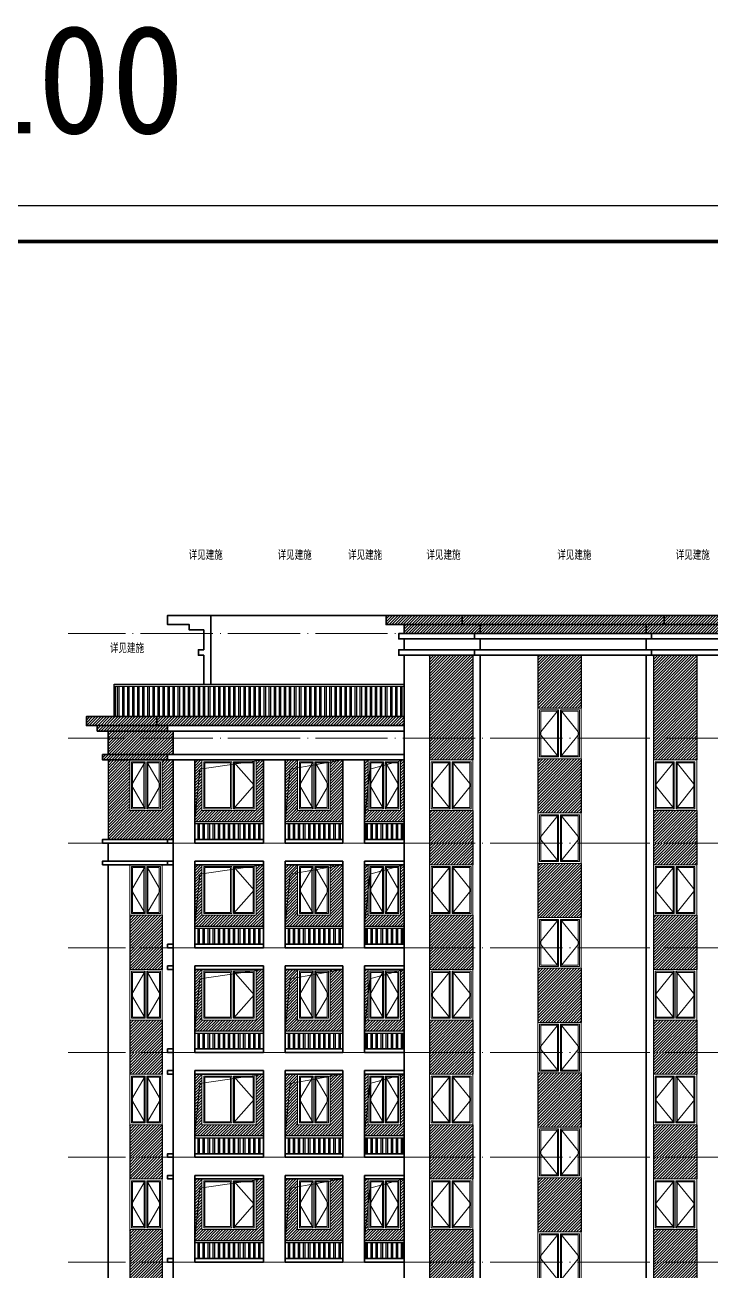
# Model space of a CAD drawing. Extents: x -518115 to 1124316, y -209821 to 1628073.
# Drawn here: x 825515 to 844512, y 54690 to 89190 of the extents above; entities that cross this region are included whole.
import ezdxf

# ---------------------------------------------------------------- set-up
doc = ezdxf.new("R2010")
doc.units = 0
doc.header["$LTSCALE"] = 1000
doc.header["$MEASUREMENT"] = 0
doc.linetypes.add('DOTE', pattern=[2.42, 2, -0.2, 0.02, -0.2])
for name, color, linetype in [('3-剖面填充（细）', 250, 'Continuous'), ('PUB_TEXT', 4, 'Continuous'), ('Stair-栏杆', 142, 'Continuous'), ('图框', 140, 'Continuous')]:
    doc.layers.add(name, color=color, linetype=linetype)
for name, color, linetype, lineweight in [('DOTE', 19, 'DOTE', 9), ('WINDOW', 144, 'Continuous', 15), ('立面-中轮廓线', 213, 'Continuous', 35), ('立面-普通轮廓', 7, 'Continuous', 18), ('立面-洞口示意', 152, 'Continuous', 13), ('立面-窗开启线', 250, 'Continuous', 13)]:
    doc.layers.add(name, color=color, linetype=linetype, lineweight=lineweight)
doc.layers.add('yichutu', color=7, linetype='Continuous', true_color=0xffffff, plot=False)
doc.styles.add('_TCH_AXIS', font='COMPLEX', dxfattribs={"bigfont": 'GBCBIG'})
doc.styles.add('_TCH_LABEL', font='')
doc.styles.get('_TCH_LABEL').set_extended_font_data('SimHei')
pattern_1 = [(45, (6e-11, -2900), (-39.2886205, 39.2886205), [])]
pattern_2 = [(45, (798.42, -3777), (-39.2886205, 39.2886205), [])]
pattern_3 = [(45, (798.42, -1477), (-39.2886205, 39.2886205), [])]
pattern_4 = [(45, (315132.16, 34164.28), (-39.2886205, 39.2886205), [])]
pattern_5 = [(45, (315132.16, 13864.28), (-39.2886205, 39.2886205), [])]
pattern_6 = [(45, (315132.16, 31264.28), (-39.2886205, 39.2886205), [])]

# ---------------------------------------------------------------- blocks, each defined once
blk = doc.blocks.new('A$C318717E3')
at = {"layer": 'WINDOW'}
for points in [[(50, 1350), (425, 1350), (425, 50), (50, 50)], [(850, 1350), (475, 1350), (475, 50), (850, 50)]]:
    blk.add_lwpolyline(points, close=True, dxfattribs=at)
at = {"layer": 'WINDOW', "color": 250}
for points in [[(80, 1320), (395, 1320), (395, 80), (80, 80)], [(820, 1320), (505, 1320), (505, 80), (820, 80)]]:
    blk.add_lwpolyline(points, close=True, dxfattribs=at)
at = {"layer": '立面-普通轮廓'}
blk.add_lwpolyline([(0, 1400), (900, 1400), (900, 0), (0, 0)], close=True, dxfattribs=at)
at = {"layer": '立面-窗开启线', "color": 251, "ltscale": 0.5, "true_color": 0x636466}
for points in [[(425, 1350), (50, 700), (425, 50)], [(475, 1350), (850, 700), (475, 50)]]:
    blk.add_lwpolyline(points, dxfattribs=at)
blk = doc.blocks.new('A$C4731409C')
at = {"layer": 'WINDOW'}
for points in [[(-1450, 1350), (-675, 1350), (-675, 50), (-1450, 50)], [(-50, 1350), (-625, 1350), (-625, 50), (-50, 50)]]:
    blk.add_lwpolyline(points, close=True, dxfattribs=at)
at = {"layer": 'WINDOW', "color": 250}
for points in [[(-1420, 1320), (-705, 1320), (-705, 80), (-1420, 80)], [(-80, 1320), (-595, 1320), (-595, 80), (-80, 80)]]:
    blk.add_lwpolyline(points, close=True, dxfattribs=at)
at = {"layer": '立面-普通轮廓'}
blk.add_lwpolyline([(-1500, 1400), (0, 1400), (0, 0), (-1500, 0)], close=True, dxfattribs=at)
at = {"layer": '立面-窗开启线', "color": 251, "ltscale": 0.5, "true_color": 0x636466}
blk.add_lwpolyline([(-625, 1350), (-50, 700), (-625, 50)], dxfattribs=at)
blk = doc.blocks.new('A$C1B273453')
at = {"layer": 'WINDOW'}
for points in [[(50, 1350), (575, 1350), (575, 50), (50, 50)], [(1150, 1350), (625, 1350), (625, 50), (1150, 50)]]:
    blk.add_lwpolyline(points, close=True, dxfattribs=at)
at = {"layer": 'WINDOW', "color": 250}
for points in [[(80, 1320), (545, 1320), (545, 80), (80, 80)], [(1120, 1320), (655, 1320), (655, 80), (1120, 80)]]:
    blk.add_lwpolyline(points, close=True, dxfattribs=at)
at = {"layer": '立面-普通轮廓'}
blk.add_lwpolyline([(1200, 1400), (0, 1400), (0, 0), (1200, 0)], close=True, dxfattribs=at)
at = {"layer": '立面-窗开启线', "color": 251, "ltscale": 0.5, "true_color": 0x636466}
for points in [[(575, 1350), (50, 700), (575, 50)], [(625, 1350), (1150, 700), (625, 50)]]:
    blk.add_lwpolyline(points, dxfattribs=at)
blk = doc.blocks.new('HFHFHHTHFHF')
at = {"layer": 'Stair-栏杆'}
for p, q in [((515084, 32976), (516984, 32976)), ((515084, 32916), (516984, 32916)), ((517584, 32976), (519184, 32976)), ((517584, 32916), (519184, 32916)), ((519784, 32976), (520884, 32976)), ((519784, 32916), (520884, 32916))]:
    blk.add_line(p, q, dxfattribs=at)
for points in [[(515179, 32476), (515179, 32916)], [(515209, 32916), (515209, 32476)], [(515319, 32476), (515319, 32916)], [(515349, 32916), (515349, 32476)], [(515459, 32476), (515459, 32916)], [(515489, 32916), (515489, 32476)], [(515599, 32476), (515599, 32916)], [(515629, 32916), (515629, 32476)], [(515739, 32476), (515739, 32916)], [(515769, 32916), (515769, 32476)], [(515879, 32476), (515879, 32916)], [(515909, 32916), (515909, 32476)], [(516019, 32476), (516019, 32916)], [(516049, 32916), (516049, 32476)], [(516159, 32476), (516159, 32916)], [(516189, 32916), (516189, 32476)], [(516299, 32476), (516299, 32916)], [(516329, 32916), (516329, 32476)], [(516439, 32476), (516439, 32916)], [(516469, 32916), (516469, 32476)], [(516579, 32476), (516579, 32916)], [(516609, 32916), (516609, 32476)], [(516719, 32476), (516719, 32916)], [(516749, 32916), (516749, 32476)], [(516859, 32476), (516859, 32916)], [(516889, 32916), (516889, 32476)], [(517679, 32476), (517679, 32916)], [(517709, 32916), (517709, 32476)], [(517819, 32476), (517819, 32916)], [(517849, 32916), (517849, 32476)], [(517959, 32476), (517959, 32916)], [(517989, 32916), (517989, 32476)], [(518099, 32476), (518099, 32916)], [(518129, 32916), (518129, 32476)], [(518239, 32476), (518239, 32916)], [(518269, 32916), (518269, 32476)], [(518379, 32476), (518379, 32916)], [(518409, 32916), (518409, 32476)], [(518519, 32476), (518519, 32916)], [(518549, 32916), (518549, 32476)], [(518659, 32476), (518659, 32916)], [(518689, 32916), (518689, 32476)], [(518799, 32476), (518799, 32916)], [(518829, 32916), (518829, 32476)], [(518939, 32476), (518939, 32916)], [(518969, 32916), (518969, 32476)], [(519079, 32476), (519079, 32916)], [(519109, 32916), (519109, 32476)], [(519829, 32476), (519829, 32916)], [(519859, 32916), (519859, 32476)], [(519969, 32476), (519969, 32916)], [(519999, 32916), (519999, 32476)], [(520109, 32476), (520109, 32916)], [(520139, 32916), (520139, 32476)], [(520249, 32476), (520249, 32916)], [(520279, 32916), (520279, 32476)], [(520389, 32476), (520389, 32916)], [(520419, 32916), (520419, 32476)], [(520529, 32476), (520529, 32916)], [(520559, 32916), (520559, 32476)], [(520669, 32476), (520669, 32916)], [(520699, 32916), (520699, 32476)], [(520809, 32476), (520809, 32916)], [(520839, 32916), (520839, 32476)]]:
    blk.add_lwpolyline(points, dxfattribs=at)
at = {"layer": '立面-中轮廓线'}
for p, q in [((512684, 35276), (512684, 32376)), ((514484, 35276), (514484, 32376)), ((520884, 35276), (520884, 32376)), ((522984, 35276), (522984, 32376)), ((527584, 35276), (527584, 32376)), ((515084, 34776), (515084, 32376)), ((516984, 34776), (516984, 32376)), ((517584, 34776), (517584, 32376)), ((519184, 34776), (519184, 32376)), ((519784, 34776), (519784, 32376))]:
    blk.add_line(p, q, dxfattribs=at)
for points in [[(514484, 34676), (514334, 34676), (514334, 34776), (514484, 34776)], [(515084, 34776), (516984, 34776)], [(516984, 34676), (515084, 34676)], [(517584, 34776), (519184, 34776)], [(519184, 34676), (517584, 34676)], [(519784, 34776), (520884, 34776)], [(520884, 34676), (519784, 34676)], [(514484, 32376), (514334, 32376), (514334, 32476), (514484, 32476)], [(515084, 32476), (516984, 32476)], [(517584, 32476), (519184, 32476)], [(519784, 32476), (520884, 32476)], [(516984, 32376), (515084, 32376)], [(519184, 32376), (517584, 32376)], [(520884, 32376), (519784, 32376)]]:
    blk.add_lwpolyline(points, dxfattribs=at)
for name, p in [('A$C1B273453', (524584, 34711)), ('A$C318717E3', (513285, 33276)), ('A$C4731409C', (516784, 33276)), ('A$C318717E3', (517934, 33276)), ('A$C318717E3', (519884, 33276)), ('A$C1B273453', (521584, 33276)), ('A$C1B273453', (527784, 33276))]:
    blk.add_blockref(name, p)
blk = doc.blocks.new('GDGDRTDGRDG')
at = {"layer": '3-剖面填充（细）'}
h = blk.add_hatch(dxfattribs=at)
h.set_pattern_fill('ANSI31', color=256, scale=35)
h.set_pattern_definition([(45, (-7501.48, -1477), (-39.2886205, 39.2886205), [])])
h.paths.add_polyline_path([(514185, 32376), (513285, 32376), (513284, 31776), (514184, 31776)])
h = blk.add_hatch(dxfattribs=at)
h.set_pattern_fill('ANSI31', color=256, scale=35)
h.set_pattern_definition(pattern_3)
h.paths.add_polyline_path([(522785, 32376), (521585, 32376), (521584, 31776), (522784, 31776)])
h = blk.add_hatch(dxfattribs=at)
h.set_pattern_fill('ANSI31', color=256, scale=35)
h.set_pattern_definition(pattern_3)
h.paths.add_polyline_path([(527784, 32376), (528984, 32376), (528985, 31776), (527784, 31776)])
h = blk.add_hatch(dxfattribs=at)
h.set_pattern_fill('ANSI31', color=256, scale=35)
h.set_pattern_definition(pattern_1)
h.paths.add_polyline_path([(515084, 30376), (515284, 30376), (515284, 31776), (515084, 31776)])
h = blk.add_hatch(dxfattribs=at)
h.set_pattern_fill('ANSI31', color=256, scale=35)
h.set_pattern_definition(pattern_1)
h.paths.add_polyline_path([(516784, 30376), (516984, 30376), (516984, 31776), (516784, 31776)])
h = blk.add_hatch(dxfattribs=at)
h.set_pattern_fill('ANSI31', color=256, scale=35)
h.set_pattern_definition(pattern_1)
h.paths.add_polyline_path([(517584, 30376), (517934, 30376), (517934, 31776), (517584, 31776)])
h = blk.add_hatch(dxfattribs=at)
h.set_pattern_fill('ANSI31', color=256, scale=35)
h.set_pattern_definition(pattern_1)
h.paths.add_polyline_path([(518834, 30376), (519184, 30376), (519184, 31776), (518834, 31776)])
h = blk.add_hatch(dxfattribs=at)
h.set_pattern_fill('ANSI31', color=256, scale=35)
h.set_pattern_definition(pattern_1)
h.paths.add_polyline_path([(519784, 30376), (519884, 30376), (519884, 31776), (519784, 31776)])
h = blk.add_hatch(dxfattribs=at)
h.set_pattern_fill('ANSI31', color=256, scale=35)
h.set_pattern_definition(pattern_1)
h.paths.add_polyline_path([(520784, 30376), (520884, 30376), (520884, 31776), (520784, 31776)])
h = blk.add_hatch(dxfattribs=at)
h.set_pattern_fill('ANSI31', color=256, scale=35)
h.set_pattern_definition([(45, (-7501.48, -3777), (-39.2886205, 39.2886205), [])])
h.paths.add_polyline_path([(513284, 29476), (514184, 29476), (514185, 30376), (513285, 30376)])
h = blk.add_hatch(dxfattribs=at)
h.set_pattern_fill('ANSI31', color=256, scale=35)
h.set_pattern_definition(pattern_1)
h.paths.add_polyline_path([(515084, 30076), (516984, 30076), (516984, 30376), (515084, 30376)])
h = blk.add_hatch(dxfattribs=at)
h.set_pattern_fill('ANSI31', color=256, scale=35)
h.set_pattern_definition(pattern_1)
h.paths.add_polyline_path([(517584, 30076), (519184, 30076), (519184, 30376), (517584, 30376)])
h = blk.add_hatch(dxfattribs=at)
h.set_pattern_fill('ANSI31', color=256, scale=35)
h.set_pattern_definition(pattern_1)
h.paths.add_polyline_path([(519784, 30076), (520884, 30076), (520884, 30376), (519784, 30376)])
h = blk.add_hatch(dxfattribs=at)
h.set_pattern_fill('ANSI31', color=256, scale=35)
h.set_pattern_definition(pattern_2)
h.paths.add_polyline_path([(521584, 29476), (522784, 29476), (522785, 30376), (521585, 30376)])
h = blk.add_hatch(dxfattribs=at)
h.set_pattern_fill('ANSI31', color=256, scale=35)
h.set_pattern_definition(pattern_2)
h.paths.add_polyline_path([(528985, 29476), (527784, 29476), (527784, 30376), (528984, 30376)])
for p, q in [((513285, 32376), (513285, 31776)), ((514185, 32376), (514185, 31776)), ((521584, 32376), (521584, 31776)), ((522784, 32376), (522784, 31776)), ((527784, 32376), (527784, 31776)), ((528984, 32376), (528984, 31776)), ((513285, 30376), (513285, 29476)), ((514185, 30376), (514185, 29476)), ((521584, 30376), (521584, 29476)), ((522784, 30376), (522784, 29476)), ((527784, 30376), (527784, 29476)), ((528984, 30376), (528984, 29476))]:
    blk.add_line(p, q, dxfattribs=at)
blk = doc.blocks.new('TK')
at = {"layer": '图框'}
blk.add_lwpolyline([(465375, 548714), (549475, 548714), (549475, 489314), (465375, 489314)], close=True, dxfattribs=at)
blk.add_lwpolyline([(465375, 548714), (549475, 548714), (549475, 489314), (465375, 489314)], close=True, dxfattribs=at)
at = {"layer": '图框', "const_width": 100}
blk.add_lwpolyline([(548475, 490314), (548475, 547714), (467875, 547714), (467875, 490314)], close=True, dxfattribs=at)
blk = doc.blocks.new('yct-841-594-84100-59399.9999999999-100-1000.0')
at = {"layer": 'yichutu', "color": 7, "true_color": 0xffffff}
blk.add_lwpolyline([(0, 0), (0, 59400), (84100, 59400), (84100, 0)], close=True, dxfattribs=at)
at = {"layer": 'yichutu', "color": 7, "true_color": 0xffffff, "style": '_TCH_LABEL'}
blk.add_text('A1 1:100', height=3000, dxfattribs=at).set_placement((0, 61400))

msp = doc.modelspace()

# ---------------------------------------------------------------- hatches: boundary and pattern name
at = {"layer": '3-剖面填充（细）'}
h = msp.add_hatch(dxfattribs=at)
h.set_pattern_fill('ANSI31', color=256, scale=35)
h.set_pattern_definition([(45, (412950, 26564.28), (-39.2886205, 39.2886205), [])])
h.paths.add_polyline_path([(836016.6, 72340.3), (844816.6, 72340.3), (844816.6, 72590.3), (845316.6, 72590.3), (845316.6, 72840.3), (835516.6, 72840.3), (835516.6, 72590.3), (836016.6, 72590.3)])
h = msp.add_hatch(dxfattribs=at)
h.set_pattern_fill('ANSI31', color=256, scale=35)
h.set_pattern_definition([(45, (288830.58, 35587.28), (-39.2886205, 39.2886205), [])])
h.paths.add_polyline_path([(837916.6, 68840.3), (837916.6, 71740.3), (836717, 71740.3), (836716.2, 68840.3)])
h = msp.add_hatch(dxfattribs=at)
h.set_pattern_fill('ANSI31', color=256, scale=35)
h.set_pattern_definition([(45, (318930.584, 36187.31), (-39.2886205, 39.2886205), [])])
h.paths.add_polyline_path([(839716.4, 70275.3), (840916.8, 70275.3), (840917.4, 71740.3), (839717, 71740.3)])
h = msp.add_hatch(dxfattribs=at)
h.set_pattern_fill('ANSI31', color=256, scale=35)
h.set_pattern_definition([(45, (295030.58, 35587.28), (-39.2886205, 39.2886205), [])])
h.paths.add_polyline_path([(844116.6, 68840.3), (844116.6, 71740.3), (842917, 71740.3), (842916.2, 68840.3)])
h = msp.add_hatch(dxfattribs=at)
h.set_pattern_fill('ANSI31', color=256, scale=35)
h.set_pattern_definition([(45, (404650, 23764.28), (-39.2886205, 39.2886205), [])])
h.paths.add_polyline_path([(836016.6, 69790.3), (836016.6, 70040.3), (827216.6, 70040.3), (827216.6, 69790.3), (827516.6, 69790.3), (827516.6, 69640.3), (827816.6, 69640.3), (827816.6, 68990.3), (827666.6, 68990.3), (827666.6, 68840.3), (829466.6, 68840.3), (829466.6, 68990.3), (829616.6, 68990.3), (829616.6, 69640.3), (829466.6, 69640.3), (829466.6, 69790.3)])
h = msp.add_hatch(dxfattribs=at)
h.set_pattern_fill('ANSI31', color=256, scale=35)
h.set_pattern_definition(pattern_5)
h.paths.add_polyline_path([(827816.6, 67440.3), (828416.7, 67440.3), (828416.7, 68840.3), (827816.6, 68840.3)])
h = msp.add_hatch(dxfattribs=at)
h.set_pattern_fill('ANSI31', color=256, scale=35)
h.set_pattern_definition(pattern_5)
h.paths.add_polyline_path([(829316.7, 67440.3), (829616.6, 67440.3), (829616.6, 68840.3), (829316.7, 68840.3)])
h = msp.add_hatch(dxfattribs=at)
h.set_pattern_fill('ANSI31', color=256, scale=35)
h.set_pattern_definition(pattern_4)
h.paths.add_polyline_path([(830216.6, 67440.3), (830416.6, 67440.3), (830416.6, 68840.3), (830216.6, 68840.3)])
h = msp.add_hatch(dxfattribs=at)
h.set_pattern_fill('ANSI31', color=256, scale=35)
h.set_pattern_definition(pattern_4)
h.paths.add_polyline_path([(831916.6, 67440.3), (832116.6, 67440.3), (832116.6, 68840.3), (831916.6, 68840.3)])
h = msp.add_hatch(dxfattribs=at)
h.set_pattern_fill('ANSI31', color=256, scale=35)
h.set_pattern_definition(pattern_4)
h.paths.add_polyline_path([(832716.6, 67440.3), (833066.6, 67440.3), (833066.6, 68840.3), (832716.6, 68840.3)])
h = msp.add_hatch(dxfattribs=at)
h.set_pattern_fill('ANSI31', color=256, scale=35)
h.set_pattern_definition(pattern_4)
h.paths.add_polyline_path([(833966.6, 67440.3), (834316.6, 67440.3), (834316.6, 68840.3), (833966.6, 68840.3)])
h = msp.add_hatch(dxfattribs=at)
h.set_pattern_fill('ANSI31', color=256, scale=35)
h.set_pattern_definition(pattern_4)
h.paths.add_polyline_path([(834916.6, 67440.3), (835016.6, 67440.3), (835016.6, 68840.3), (834916.6, 68840.3)])
h = msp.add_hatch(dxfattribs=at)
h.set_pattern_fill('ANSI31', color=256, scale=35)
h.set_pattern_definition(pattern_4)
h.paths.add_polyline_path([(835916.6, 67440.3), (836016.6, 67440.3), (836016.6, 68840.3), (835916.6, 68840.3)])
h = msp.add_hatch(dxfattribs=at)
h.set_pattern_fill('ANSI31', color=256, scale=35)
h.set_pattern_definition([(45, (318930.58, 33322.28), (-39.2886205, 39.2886205), [])])
h.paths.add_polyline_path([(839716.4, 67375.3), (840916.8, 67375.3), (840917.4, 68875.3), (839717, 68875.3)])
h = msp.add_hatch(dxfattribs=at)
h.set_pattern_fill('ANSI31', color=256, scale=35)
h.set_pattern_definition(pattern_5)
h.paths.add_polyline_path([(827816.2, 66640.3), (829616.2, 66640.3), (829616.9, 67440.3), (827816.9, 67440.3)])
h = msp.add_hatch(dxfattribs=at)
h.set_pattern_fill('ANSI31', color=256, scale=35)
h.set_pattern_definition(pattern_4)
h.paths.add_polyline_path([(830216.6, 67140.3), (832116.6, 67140.3), (832116.6, 67440.3), (830216.6, 67440.3)])
h = msp.add_hatch(dxfattribs=at)
h.set_pattern_fill('ANSI31', color=256, scale=35)
h.set_pattern_definition(pattern_4)
h.paths.add_polyline_path([(832716.6, 67140.3), (834316.6, 67140.3), (834316.6, 67440.3), (832716.6, 67440.3)])
h = msp.add_hatch(dxfattribs=at)
h.set_pattern_fill('ANSI31', color=256, scale=35)
h.set_pattern_definition(pattern_4)
h.paths.add_polyline_path([(834916.6, 67140.3), (836016.6, 67140.3), (836016.6, 67440.3), (834916.6, 67440.3)])
h = msp.add_hatch(dxfattribs=at)
h.set_pattern_fill('ANSI31', color=256, scale=35)
h.set_pattern_definition([(45, (315930.58, 33287.28), (-39.2886205, 39.2886205), [])])
h.paths.add_polyline_path([(836716.2, 66540.3), (837916.6, 66540.3), (837917.4, 67440.3), (836717, 67440.3)])
h = msp.add_hatch(dxfattribs=at)
h.set_pattern_fill('ANSI31', color=256, scale=35)
h.set_pattern_definition([(45, (322130.58, 33287.28), (-39.2886205, 39.2886205), [])])
h.paths.add_polyline_path([(842916.2, 66540.3), (844116.6, 66540.3), (844117.4, 67440.3), (842917, 67440.3)])
h = msp.add_hatch(dxfattribs=at)
h.set_pattern_fill('ANSI31', color=256, scale=35)
h.set_pattern_definition([(45, (315930.58, 32687.28), (-39.2886205, 39.2886205), [])])
h.paths.add_polyline_path([(837917.1, 66540.3), (836716.7, 66540.3), (836716.2, 65940.3), (837916.6, 65940.3)])
h = msp.add_hatch(dxfattribs=at)
h.set_pattern_fill('ANSI31', color=256, scale=35)
h.set_pattern_definition([(45, (322130.58, 32687.28), (-39.2886205, 39.2886205), [])])
h.paths.add_polyline_path([(844117.1, 66540.3), (842916.7, 66540.3), (842916.2, 65940.3), (844116.6, 65940.3)])
h = msp.add_hatch(dxfattribs=at)
h.set_pattern_fill('ANSI31', color=256, scale=35)
h.set_pattern_definition(pattern_6)
h.paths.add_polyline_path([(830216.6, 64540.3), (830416.6, 64540.3), (830416.6, 65940.3), (830216.6, 65940.3)])
h = msp.add_hatch(dxfattribs=at)
h.set_pattern_fill('ANSI31', color=256, scale=35)
h.set_pattern_definition(pattern_6)
h.paths.add_polyline_path([(831916.6, 64540.3), (832116.6, 64540.3), (832116.6, 65940.3), (831916.6, 65940.3)])
h = msp.add_hatch(dxfattribs=at)
h.set_pattern_fill('ANSI31', color=256, scale=35)
h.set_pattern_definition(pattern_6)
h.paths.add_polyline_path([(832716.6, 64540.3), (833066.6, 64540.3), (833066.6, 65940.3), (832716.6, 65940.3)])
h = msp.add_hatch(dxfattribs=at)
h.set_pattern_fill('ANSI31', color=256, scale=35)
h.set_pattern_definition(pattern_6)
h.paths.add_polyline_path([(833966.6, 64540.3), (834316.6, 64540.3), (834316.6, 65940.3), (833966.6, 65940.3)])
h = msp.add_hatch(dxfattribs=at)
h.set_pattern_fill('ANSI31', color=256, scale=35)
h.set_pattern_definition(pattern_6)
h.paths.add_polyline_path([(834916.6, 64540.3), (835016.6, 64540.3), (835016.6, 65940.3), (834916.6, 65940.3)])
h = msp.add_hatch(dxfattribs=at)
h.set_pattern_fill('ANSI31', color=256, scale=35)
h.set_pattern_definition(pattern_6)
h.paths.add_polyline_path([(835916.6, 64540.3), (836016.6, 64540.3), (836016.6, 65940.3), (835916.6, 65940.3)])
h = msp.add_hatch(dxfattribs=at)
h.set_pattern_fill('ANSI31', color=256, scale=35)
h.set_pattern_definition([(45, (318930.58, 30422.28), (-39.2886205, 39.2886205), [])])
h.paths.add_polyline_path([(839716.4, 64475.3), (840916.8, 64475.3), (840917.4, 65975.3), (839717, 65975.3)])
h = msp.add_hatch(dxfattribs=at)
h.set_pattern_fill('ANSI31', color=256, scale=35)
h.set_pattern_definition([(45, (307630.675, 30387.28), (-39.2886205, 39.2886205), [])])
h.paths.add_polyline_path([(828416.3, 63640.3), (829316.3, 63640.3), (829317.1, 64540.3), (828417.1, 64540.3)])
h = msp.add_hatch(dxfattribs=at)
h.set_pattern_fill('ANSI31', color=256, scale=35)
h.set_pattern_definition(pattern_6)
h.paths.add_polyline_path([(830216.6, 64240.3), (832116.6, 64240.3), (832116.6, 64540.3), (830216.6, 64540.3)])
h = msp.add_hatch(dxfattribs=at)
h.set_pattern_fill('ANSI31', color=256, scale=35)
h.set_pattern_definition(pattern_6)
h.paths.add_polyline_path([(832716.6, 64240.3), (834316.6, 64240.3), (834316.6, 64540.3), (832716.6, 64540.3)])
h = msp.add_hatch(dxfattribs=at)
h.set_pattern_fill('ANSI31', color=256, scale=35)
h.set_pattern_definition(pattern_6)
h.paths.add_polyline_path([(834916.6, 64240.3), (836016.6, 64240.3), (836016.6, 64540.3), (834916.6, 64540.3)])
h = msp.add_hatch(dxfattribs=at)
h.set_pattern_fill('ANSI31', color=256, scale=35)
h.set_pattern_definition([(45, (315930.58, 30387.28), (-39.2886205, 39.2886205), [])])
h.paths.add_polyline_path([(836716.2, 63640.3), (837916.6, 63640.3), (837917.4, 64540.3), (836717, 64540.3)])
h = msp.add_hatch(dxfattribs=at)
h.set_pattern_fill('ANSI31', color=256, scale=35)
h.set_pattern_definition([(45, (322130.58, 30387.28), (-39.2886205, 39.2886205), [])])
h.paths.add_polyline_path([(842916.2, 63640.3), (844116.6, 63640.3), (844117.4, 64540.3), (842917, 64540.3)])
h = msp.add_hatch(dxfattribs=at)
h.set_pattern_fill('ANSI31', color=256, scale=35)
h.set_pattern_definition([(45, (318930.58, 27522.28), (-39.2886205, 39.2886205), [])])
h.paths.add_polyline_path([(839716.4, 61575.3), (840916.8, 61575.3), (840917.4, 63075.3), (839717, 63075.3)])
h = msp.add_hatch(dxfattribs=at)
h.set_pattern_fill('ANSI31', color=256, scale=35)
h.set_pattern_definition([(45, (318930.58, 24622.28), (-39.2886205, 39.2886205), [])])
h.paths.add_polyline_path([(839716.4, 58675.3), (840916.8, 58675.3), (840917.4, 60175.3), (839717, 60175.3)])
h = msp.add_hatch(dxfattribs=at)
h.set_pattern_fill('ANSI31', color=256, scale=35)
h.set_pattern_definition([(45, (318930.58, 21722.28), (-39.2886205, 39.2886205), [])])
h.paths.add_polyline_path([(839716.4, 55775.3), (840916.8, 55775.3), (840917.4, 57275.3), (839717, 57275.3)])

# ---------------------------------------------------------------- linework, layer by layer
at = {"color": 7}
msp.add_line((827816.6, 68840.3), (827816.6, 66640.3), dxfattribs=at)
at = {"layer": '3-剖面填充（细）'}
for p, q in [((836716.6, 71740.3), (836716.6, 68840.3)), ((837916.6, 71740.3), (837916.6, 68840.3)), ((839716.6, 71740.3), (839716.6, 70275.3)), ((840916.6, 71740.3), (840916.6, 70275.3)), ((842916.6, 71740.3), (842916.6, 68840.3)), ((844116.6, 71740.3), (844116.6, 68840.3)), ((839716.6, 68875.3), (839716.6, 67375.3)), ((840916.6, 68875.3), (840916.6, 67375.3)), ((836716.6, 67440.3), (836716.6, 66540.3)), ((837916.6, 67440.3), (837916.6, 66540.3)), ((842916.6, 67440.3), (842916.6, 66540.3)), ((844116.6, 67440.3), (844116.6, 66540.3)), ((836716.6, 66540.3), (836716.6, 65940.3)), ((837916.6, 66540.3), (837916.6, 65940.3)), ((842916.6, 66540.3), (842916.6, 65940.3)), ((844116.6, 66540.3), (844116.6, 65940.3)), ((839716.6, 65975.3), (839716.6, 64475.3)), ((840916.6, 65975.3), (840916.6, 64475.3)), ((828416.7, 64540.3), (828416.7, 63640.3)), ((829316.7, 64540.3), (829316.7, 63640.3)), ((836716.6, 64540.3), (836716.6, 63640.3)), ((837916.6, 64540.3), (837916.6, 63640.3)), ((842916.6, 64540.3), (842916.6, 63640.3)), ((844116.6, 64540.3), (844116.6, 63640.3)), ((839716.6, 63075.3), (839716.6, 61575.3)), ((840916.6, 63075.3), (840916.6, 61575.3)), ((839716.6, 60175.3), (839716.6, 58675.3)), ((840916.6, 60175.3), (840916.6, 58675.3)), ((839716.6, 57275.3), (839716.6, 55775.3)), ((840916.6, 57275.3), (840916.6, 55775.3))]:
    msp.add_line(p, q, dxfattribs=at)
at = {"layer": 'DOTE', "linetype": 'DOTE'}
for p, q in [((879116.6, 72340.3), (826716.6, 72340.3)), ((879116.6, 69440.3), (826716.6, 69440.3)), ((879116.6, 66540.3), (826716.6, 66540.3)), ((879116.6, 63640.3), (826716.6, 63640.3)), ((879116.6, 60740.3), (826716.6, 60740.3)), ((879116.6, 57840.3), (826716.6, 57840.3)), ((879116.6, 54940.3), (826716.6, 54940.3))]:
    msp.add_line(p, q, dxfattribs=at)
at = {"layer": 'Stair-栏杆'}
for p, q in [((827986.6, 70940.3), (836016.6, 70940.3)), ((827986.6, 70880.3), (836016.6, 70880.3)), ((830216.6, 67140.3), (832116.6, 67140.3)), ((830216.6, 67080.3), (832116.6, 67080.3)), ((832716.6, 67140.3), (834316.6, 67140.3)), ((832716.6, 67080.3), (834316.6, 67080.3)), ((834916.6, 67140.3), (836016.6, 67140.3)), ((834916.6, 67080.3), (836016.6, 67080.3)), ((830216.6, 64240.3), (832116.6, 64240.3)), ((830216.6, 64180.3), (832116.6, 64180.3)), ((832716.6, 64240.3), (834316.6, 64240.3)), ((832716.6, 64180.3), (834316.6, 64180.3)), ((834916.6, 64240.3), (836016.6, 64240.3)), ((834916.6, 64180.3), (836016.6, 64180.3))]:
    msp.add_line(p, q, dxfattribs=at)
for points in [[(827986.6, 70040.3), (827986.6, 70940.3)], [(828016.6, 70880.3), (828016.6, 70040.3)], [(828081.6, 70040.3), (828081.6, 70880.3)], [(828111.6, 70880.3), (828111.6, 70040.3)], [(828221.6, 70040.3), (828221.6, 70880.3)], [(828251.6, 70880.3), (828251.6, 70040.3)], [(828361.6, 70040.3), (828361.6, 70880.3)], [(828391.6, 70880.3), (828391.6, 70040.3)], [(828501.6, 70040.3), (828501.6, 70880.3)], [(828531.6, 70880.3), (828531.6, 70040.3)], [(828641.6, 70040.3), (828641.6, 70880.3)], [(828671.6, 70880.3), (828671.6, 70040.3)], [(828781.6, 70040.3), (828781.6, 70880.3)], [(828811.6, 70880.3), (828811.6, 70040.3)], [(828921.6, 70040.3), (828921.6, 70880.3)], [(828951.6, 70880.3), (828951.6, 70040.3)], [(829061.6, 70040.3), (829061.6, 70880.3)], [(829091.6, 70880.3), (829091.6, 70040.3)], [(829201.6, 70040.3), (829201.6, 70880.3)], [(829231.6, 70880.3), (829231.6, 70040.3)], [(829341.6, 70040.3), (829341.6, 70880.3)], [(829371.6, 70880.3), (829371.6, 70040.3)], [(829481.6, 70040.3), (829481.6, 70880.3)], [(829511.6, 70880.3), (829511.6, 70040.3)], [(829621.6, 70040.3), (829621.6, 70880.3)], [(829651.6, 70880.3), (829651.6, 70040.3)], [(829761.6, 70040.3), (829761.6, 70880.3)], [(829791.6, 70880.3), (829791.6, 70040.3)], [(829901.6, 70040.3), (829901.6, 70880.3)], [(829931.6, 70880.3), (829931.6, 70040.3)], [(830041.6, 70040.3), (830041.6, 70880.3)], [(830071.6, 70880.3), (830071.6, 70040.3)], [(830181.6, 70040.3), (830181.6, 70880.3)], [(830211.6, 70880.3), (830211.6, 70040.3)], [(830321.6, 70040.3), (830321.6, 70880.3)], [(830351.6, 70880.3), (830351.6, 70040.3)], [(830461.6, 70040.3), (830461.6, 70880.3)], [(830491.6, 70880.3), (830491.6, 70040.3)], [(830601.6, 70040.3), (830601.6, 70880.3)], [(830631.6, 70880.3), (830631.6, 70040.3)], [(830741.6, 70040.3), (830741.6, 70880.3)], [(830771.6, 70880.3), (830771.6, 70040.3)], [(830881.6, 70040.3), (830881.6, 70880.3)], [(830911.6, 70880.3), (830911.6, 70040.3)], [(831021.6, 70040.3), (831021.6, 70880.3)], [(831051.6, 70880.3), (831051.6, 70040.3)], [(831161.6, 70040.3), (831161.6, 70880.3)], [(831191.6, 70880.3), (831191.6, 70040.3)], [(831301.6, 70040.3), (831301.6, 70880.3)], [(831331.6, 70880.3), (831331.6, 70040.3)], [(831441.6, 70040.3), (831441.6, 70880.3)], [(831471.6, 70880.3), (831471.6, 70040.3)], [(831581.6, 70040.3), (831581.6, 70880.3)], [(831611.6, 70880.3), (831611.6, 70040.3)], [(831721.6, 70040.3), (831721.6, 70880.3)], [(831751.6, 70880.3), (831751.6, 70040.3)], [(831861.6, 70040.3), (831861.6, 70880.3)], [(831891.6, 70880.3), (831891.6, 70040.3)], [(832001.6, 70040.3), (832001.6, 70880.3)], [(832031.6, 70880.3), (832031.6, 70040.3)], [(832141.6, 70040.3), (832141.6, 70880.3)], [(832171.6, 70880.3), (832171.6, 70040.3)], [(832281.6, 70040.3), (832281.6, 70880.3)], [(832311.6, 70880.3), (832311.6, 70040.3)], [(832421.6, 70040.3), (832421.6, 70880.3)], [(832451.6, 70880.3), (832451.6, 70040.3)], [(832561.6, 70040.3), (832561.6, 70880.3)], [(832591.6, 70880.3), (832591.6, 70040.3)], [(832701.6, 70040.3), (832701.6, 70880.3)], [(832731.6, 70880.3), (832731.6, 70040.3)], [(832841.6, 70040.3), (832841.6, 70880.3)], [(832871.6, 70880.3), (832871.6, 70040.3)], [(832981.6, 70040.3), (832981.6, 70880.3)], [(833011.6, 70880.3), (833011.6, 70040.3)], [(833121.6, 70040.3), (833121.6, 70880.3)], [(833151.6, 70880.3), (833151.6, 70040.3)], [(833261.6, 70040.3), (833261.6, 70880.3)], [(833291.6, 70880.3), (833291.6, 70040.3)], [(833401.6, 70040.3), (833401.6, 70880.3)], [(833431.6, 70880.3), (833431.6, 70040.3)], [(833541.6, 70040.3), (833541.6, 70880.3)], [(833571.6, 70880.3), (833571.6, 70040.3)], [(833681.6, 70040.3), (833681.6, 70880.3)], [(833711.6, 70880.3), (833711.6, 70040.3)], [(833821.6, 70040.3), (833821.6, 70880.3)], [(833851.6, 70880.3), (833851.6, 70040.3)], [(833961.6, 70040.3), (833961.6, 70880.3)], [(833991.6, 70880.3), (833991.6, 70040.3)], [(834101.6, 70040.3), (834101.6, 70880.3)], [(834131.6, 70880.3), (834131.6, 70040.3)], [(834241.6, 70040.3), (834241.6, 70880.3)], [(834271.6, 70880.3), (834271.6, 70040.3)], [(834381.6, 70040.3), (834381.6, 70880.3)], [(834411.6, 70880.3), (834411.6, 70040.3)], [(834521.6, 70040.3), (834521.6, 70880.3)], [(834551.6, 70880.3), (834551.6, 70040.3)], [(834661.6, 70040.3), (834661.6, 70880.3)], [(834691.6, 70880.3), (834691.6, 70040.3)], [(834801.6, 70040.3), (834801.6, 70880.3)], [(834831.6, 70880.3), (834831.6, 70040.3)], [(834941.6, 70040.3), (834941.6, 70880.3)], [(834971.6, 70880.3), (834971.6, 70040.3)], [(835081.6, 70040.3), (835081.6, 70880.3)], [(835111.6, 70880.3), (835111.6, 70040.3)], [(835221.6, 70040.3), (835221.6, 70880.3)], [(835251.6, 70880.3), (835251.6, 70040.3)], [(835361.6, 70040.3), (835361.6, 70880.3)], [(835391.6, 70880.3), (835391.6, 70040.3)], [(835501.6, 70040.3), (835501.6, 70880.3)], [(835531.6, 70880.3), (835531.6, 70040.3)], [(835641.6, 70040.3), (835641.6, 70880.3)], [(835671.6, 70880.3), (835671.6, 70040.3)], [(835781.6, 70040.3), (835781.6, 70880.3)], [(835811.6, 70880.3), (835811.6, 70040.3)], [(835921.6, 70040.3), (835921.6, 70880.3)], [(835951.6, 70880.3), (835951.6, 70040.3)], [(830311.6, 66640.3), (830311.6, 67080.3)], [(830341.6, 67080.3), (830341.6, 66640.3)], [(830451.6, 66640.3), (830451.6, 67080.3)], [(830481.6, 67080.3), (830481.6, 66640.3)], [(830591.6, 66640.3), (830591.6, 67080.3)], [(830621.6, 67080.3), (830621.6, 66640.3)], [(830731.6, 66640.3), (830731.6, 67080.3)], [(830761.6, 67080.3), (830761.6, 66640.3)], [(830871.6, 66640.3), (830871.6, 67080.3)], [(830901.6, 67080.3), (830901.6, 66640.3)], [(831011.6, 66640.3), (831011.6, 67080.3)], [(831041.6, 67080.3), (831041.6, 66640.3)], [(831151.6, 66640.3), (831151.6, 67080.3)], [(831181.6, 67080.3), (831181.6, 66640.3)], [(831291.6, 66640.3), (831291.6, 67080.3)], [(831321.6, 67080.3), (831321.6, 66640.3)], [(831431.6, 66640.3), (831431.6, 67080.3)], [(831461.6, 67080.3), (831461.6, 66640.3)], [(831571.6, 66640.3), (831571.6, 67080.3)], [(831601.6, 67080.3), (831601.6, 66640.3)], [(831711.6, 66640.3), (831711.6, 67080.3)], [(831741.6, 67080.3), (831741.6, 66640.3)], [(831851.6, 66640.3), (831851.6, 67080.3)], [(831881.6, 67080.3), (831881.6, 66640.3)], [(831991.6, 66640.3), (831991.6, 67080.3)], [(832021.6, 67080.3), (832021.6, 66640.3)], [(832811.6, 66640.3), (832811.6, 67080.3)], [(832841.6, 67080.3), (832841.6, 66640.3)], [(832951.6, 66640.3), (832951.6, 67080.3)], [(832981.6, 67080.3), (832981.6, 66640.3)], [(833091.6, 66640.3), (833091.6, 67080.3)], [(833121.6, 67080.3), (833121.6, 66640.3)], [(833231.6, 66640.3), (833231.6, 67080.3)], [(833261.6, 67080.3), (833261.6, 66640.3)], [(833371.6, 66640.3), (833371.6, 67080.3)], [(833401.6, 67080.3), (833401.6, 66640.3)], [(833511.6, 66640.3), (833511.6, 67080.3)], [(833541.6, 67080.3), (833541.6, 66640.3)], [(833651.6, 66640.3), (833651.6, 67080.3)], [(833681.6, 67080.3), (833681.6, 66640.3)], [(833791.6, 66640.3), (833791.6, 67080.3)], [(833821.6, 67080.3), (833821.6, 66640.3)], [(833931.6, 66640.3), (833931.6, 67080.3)], [(833961.6, 67080.3), (833961.6, 66640.3)], [(834071.6, 66640.3), (834071.6, 67080.3)], [(834101.6, 67080.3), (834101.6, 66640.3)], [(834211.6, 66640.3), (834211.6, 67080.3)], [(834241.6, 67080.3), (834241.6, 66640.3)], [(834961.6, 66640.3), (834961.6, 67080.3)], [(834991.6, 67080.3), (834991.6, 66640.3)], [(835101.6, 66640.3), (835101.6, 67080.3)], [(835131.6, 67080.3), (835131.6, 66640.3)], [(835241.6, 66640.3), (835241.6, 67080.3)], [(835271.6, 67080.3), (835271.6, 66640.3)], [(835381.6, 66640.3), (835381.6, 67080.3)], [(835411.6, 67080.3), (835411.6, 66640.3)], [(835521.6, 66640.3), (835521.6, 67080.3)], [(835551.6, 67080.3), (835551.6, 66640.3)], [(835661.6, 66640.3), (835661.6, 67080.3)], [(835691.6, 67080.3), (835691.6, 66640.3)], [(835801.6, 66640.3), (835801.6, 67080.3)], [(835831.6, 67080.3), (835831.6, 66640.3)], [(835941.6, 66640.3), (835941.6, 67080.3)], [(835971.6, 67080.3), (835971.6, 66640.3)], [(830311.6, 63740.3), (830311.6, 64180.3)], [(830341.6, 64180.3), (830341.6, 63740.3)], [(830451.6, 63740.3), (830451.6, 64180.3)], [(830481.6, 64180.3), (830481.6, 63740.3)], [(830591.6, 63740.3), (830591.6, 64180.3)], [(830621.6, 64180.3), (830621.6, 63740.3)], [(830731.6, 63740.3), (830731.6, 64180.3)], [(830761.6, 64180.3), (830761.6, 63740.3)], [(830871.6, 63740.3), (830871.6, 64180.3)], [(830901.6, 64180.3), (830901.6, 63740.3)], [(831011.6, 63740.3), (831011.6, 64180.3)], [(831041.6, 64180.3), (831041.6, 63740.3)], [(831151.6, 63740.3), (831151.6, 64180.3)], [(831181.6, 64180.3), (831181.6, 63740.3)], [(831291.6, 63740.3), (831291.6, 64180.3)], [(831321.6, 64180.3), (831321.6, 63740.3)], [(831431.6, 63740.3), (831431.6, 64180.3)], [(831461.6, 64180.3), (831461.6, 63740.3)], [(831571.6, 63740.3), (831571.6, 64180.3)], [(831601.6, 64180.3), (831601.6, 63740.3)], [(831711.6, 63740.3), (831711.6, 64180.3)], [(831741.6, 64180.3), (831741.6, 63740.3)], [(831851.6, 63740.3), (831851.6, 64180.3)], [(831881.6, 64180.3), (831881.6, 63740.3)], [(831991.6, 63740.3), (831991.6, 64180.3)], [(832021.6, 64180.3), (832021.6, 63740.3)], [(832811.6, 63740.3), (832811.6, 64180.3)], [(832841.6, 64180.3), (832841.6, 63740.3)], [(832951.6, 63740.3), (832951.6, 64180.3)], [(832981.6, 64180.3), (832981.6, 63740.3)], [(833091.6, 63740.3), (833091.6, 64180.3)], [(833121.6, 64180.3), (833121.6, 63740.3)], [(833231.6, 63740.3), (833231.6, 64180.3)], [(833261.6, 64180.3), (833261.6, 63740.3)], [(833371.6, 63740.3), (833371.6, 64180.3)], [(833401.6, 64180.3), (833401.6, 63740.3)], [(833511.6, 63740.3), (833511.6, 64180.3)], [(833541.6, 64180.3), (833541.6, 63740.3)], [(833651.6, 63740.3), (833651.6, 64180.3)], [(833681.6, 64180.3), (833681.6, 63740.3)], [(833791.6, 63740.3), (833791.6, 64180.3)], [(833821.6, 64180.3), (833821.6, 63740.3)], [(833931.6, 63740.3), (833931.6, 64180.3)], [(833961.6, 64180.3), (833961.6, 63740.3)], [(834071.6, 63740.3), (834071.6, 64180.3)], [(834101.6, 64180.3), (834101.6, 63740.3)], [(834211.6, 63740.3), (834211.6, 64180.3)], [(834241.6, 64180.3), (834241.6, 63740.3)], [(834961.6, 63740.3), (834961.6, 64180.3)], [(834991.6, 64180.3), (834991.6, 63740.3)], [(835101.6, 63740.3), (835101.6, 64180.3)], [(835131.6, 64180.3), (835131.6, 63740.3)], [(835241.6, 63740.3), (835241.6, 64180.3)], [(835271.6, 64180.3), (835271.6, 63740.3)], [(835381.6, 63740.3), (835381.6, 64180.3)], [(835411.6, 64180.3), (835411.6, 63740.3)], [(835521.6, 63740.3), (835521.6, 64180.3)], [(835551.6, 64180.3), (835551.6, 63740.3)], [(835661.6, 63740.3), (835661.6, 64180.3)], [(835691.6, 64180.3), (835691.6, 63740.3)], [(835801.6, 63740.3), (835801.6, 64180.3)], [(835831.6, 64180.3), (835831.6, 63740.3)], [(835941.6, 63740.3), (835941.6, 64180.3)], [(835971.6, 64180.3), (835971.6, 63740.3)]]:
    msp.add_lwpolyline(points, dxfattribs=at)
at = {"layer": '立面-中轮廓线', "color": 251, "true_color": 0x636466}
for p, q in [((830466.6, 72840.3), (835516.6, 72840.3)), ((830666.6, 70940.3), (830666.6, 72840.3)), ((830466.6, 70940.3), (830466.6, 71740.3))]:
    msp.add_line(p, q, dxfattribs=at)
at = {"layer": '立面-中轮廓线', "color": 2}
for p, q in [((844816.6, 72840.3), (836016.6, 72840.3)), ((844816.6, 72590.3), (836016.6, 72590.3)), ((844816.6, 72340.3), (836016.6, 72340.3)), ((844816.6, 72190.3), (836016.6, 72190.3)), ((844816.6, 71890.3), (836016.6, 71890.3)), ((844816.6, 71740.3), (836016.6, 71740.3)), ((827816.6, 70040.3), (836016.6, 70040.3)), ((827516.6, 69790.3), (836016.6, 69790.3)), ((827816.6, 69640.3), (836016.6, 69640.3)), ((827816.6, 68990.3), (836016.6, 68990.3)), ((827816.6, 68840.3), (836016.6, 68840.3)), ((827816.6, 66640.3), (829616.6, 66640.3)), ((827816.6, 66540.3), (829616.6, 66540.3)), ((827816.6, 66040.3), (829616.6, 66040.3)), ((827816.6, 65940.3), (829616.6, 65940.3))]:
    msp.add_line(p, q, dxfattribs=at)
at = {"layer": '立面-中轮廓线'}
for p, q in [((836016.6, 71740.3), (836016.6, 66540.3)), ((838116.6, 69440.3), (838116.6, 71740.3)), ((842716.6, 69440.3), (842716.6, 71740.3)), ((838116.6, 69440.3), (838116.6, 66540.3)), ((842716.6, 69440.3), (842716.6, 66540.3)), ((829616.6, 68840.3), (829616.6, 66540.3)), ((830216.6, 68840.3), (830216.6, 66540.3)), ((832116.6, 68840.3), (832116.6, 66540.3)), ((832716.6, 68840.3), (832716.6, 66540.3)), ((834316.6, 68840.3), (834316.6, 66540.3)), ((834916.6, 68840.3), (834916.6, 66540.3)), ((829616.6, 66540.3), (829616.6, 63640.3)), ((836016.6, 66540.3), (836016.6, 63640.3)), ((838116.6, 66540.3), (838116.6, 63640.3)), ((842716.6, 66540.3), (842716.6, 63640.3)), ((827816.6, 65940.3), (827816.6, 63640.3)), ((830216.6, 66040.3), (830216.6, 63640.3)), ((832116.6, 66040.3), (832116.6, 63640.3)), ((832716.6, 66040.3), (832716.6, 63640.3)), ((834316.6, 66040.3), (834316.6, 63640.3)), ((834916.6, 66040.3), (834916.6, 63640.3))]:
    msp.add_line(p, q, dxfattribs=at)
at = {"layer": '立面-中轮廓线', "color": 251, "true_color": 0x636466}
msp.add_lwpolyline([(830466.6, 72840.3), (829466.6, 72840.3), (829466.6, 72590.3), (830066.6, 72590.3), (830066.6, 72440.3), (830466.6, 72440.3), (830466.6, 71890.3), (830316.6, 71890.3), (830316.6, 71740.3), (830466.6, 71740.3)], dxfattribs=at)
at = {"layer": '立面-中轮廓线', "color": 2}
for points in [[(836016.6, 72840.3), (835516.6, 72840.3), (835516.6, 72590.3), (836016.6, 72590.3), (836016.6, 72340.3), (835866.6, 72340.3), (835866.6, 72190.3), (836016.6, 72190.3), (836016.6, 71890.3), (835866.6, 71890.3), (835866.6, 71740.3), (836016.6, 71740.3)], [(838116.6, 72840.3), (837616.6, 72840.3), (837616.6, 72590.3), (838116.6, 72590.3), (838116.6, 72340.3), (837966.6, 72340.3), (837966.6, 72190.3), (838116.6, 72190.3), (838116.6, 71890.3), (837966.6, 71890.3), (837966.6, 71740.3), (838116.6, 71740.3)], [(842716.6, 72840.3), (843216.6, 72840.3), (843216.6, 72590.3), (842716.6, 72590.3), (842716.6, 72340.3), (842866.6, 72340.3), (842866.6, 72190.3), (842716.6, 72190.3), (842716.6, 71890.3), (842866.6, 71890.3), (842866.6, 71740.3), (842716.6, 71740.3)], [(827816.6, 70040.3), (827216.6, 70040.3), (827216.6, 69790.3), (827516.6, 69790.3), (827516.6, 69640.3), (827816.6, 69640.3), (827816.6, 68990.3), (827666.6, 68990.3), (827666.6, 68840.3), (827816.6, 68840.3)], [(829616.6, 70040.3), (829166.6, 70040.3), (829166.6, 69790.3), (829466.6, 69790.3), (829466.6, 69640.3), (829616.6, 69640.3), (829616.6, 68990.3), (829466.6, 68990.3), (829466.6, 68840.3), (829616.6, 68840.3)], [(827816.6, 66640.3), (827666.6, 66640.3), (827666.6, 66540.3), (827816.6, 66540.3), (827816.6, 66040.3), (827666.6, 66040.3), (827666.6, 65940.3), (827816.6, 65940.3)], [(829616.6, 66540.3), (829466.6, 66540.3), (829466.6, 66640.3), (829616.6, 66640.3)], [(829616.6, 65940.3), (829466.6, 65940.3), (829466.6, 66040.3), (829616.6, 66040.3)]]:
    msp.add_lwpolyline(points, dxfattribs=at)
at = {"layer": '立面-中轮廓线'}
for points in [[(830216.6, 66640.3), (832116.6, 66640.3)], [(832716.6, 66640.3), (834316.6, 66640.3)], [(834916.6, 66640.3), (836016.6, 66640.3)], [(832116.6, 66540.3), (830216.6, 66540.3)], [(834316.6, 66540.3), (832716.6, 66540.3)], [(836016.6, 66540.3), (834916.6, 66540.3)], [(830216.6, 66040.3), (832116.6, 66040.3)], [(832116.6, 65940.3), (830216.6, 65940.3)], [(832716.6, 66040.3), (834316.6, 66040.3)], [(834316.6, 65940.3), (832716.6, 65940.3)], [(834916.6, 66040.3), (836016.6, 66040.3)], [(836016.6, 65940.3), (834916.6, 65940.3)], [(829616.6, 63640.3), (829466.6, 63640.3), (829466.6, 63740.3), (829616.6, 63740.3)], [(830216.6, 63740.3), (832116.6, 63740.3)], [(832116.6, 63640.3), (830216.6, 63640.3)], [(832716.6, 63740.3), (834316.6, 63740.3)], [(834316.6, 63640.3), (832716.6, 63640.3)], [(834916.6, 63740.3), (836016.6, 63740.3)], [(836016.6, 63640.3), (834916.6, 63640.3)]]:
    msp.add_lwpolyline(points, dxfattribs=at)
at = {"layer": '立面-洞口示意'}
for points in [[(830216.6, 67140.3), (830361.4, 68581.2), (832116.6, 68840.3)], [(832716.6, 67140.3), (832861.4, 68581.2), (834316.6, 68840.3)], [(834916.6, 67140.3), (835061.4, 68581.2), (836016.6, 68840.3)], [(830216.6, 64240.3), (830361.4, 65681.2), (832116.6, 65940.3)], [(832716.6, 64240.3), (832861.4, 65681.2), (834316.6, 65940.3)], [(834916.6, 64240.3), (835061.4, 65681.2), (836016.6, 65940.3)], [(830216.6, 61340.3), (830361.4, 62781.2), (832116.6, 63040.3)], [(832716.6, 61340.3), (832861.4, 62781.2), (834316.6, 63040.3)], [(834916.6, 61340.3), (835061.4, 62781.2), (836016.6, 63040.3)], [(830216.6, 58440.3), (830361.4, 59881.2), (832116.6, 60140.3)], [(832716.6, 58440.3), (832861.4, 59881.2), (834316.6, 60140.3)], [(834916.6, 58440.3), (835061.4, 59881.2), (836016.6, 60140.3)], [(830216.6, 55540.3), (830361.4, 56981.2), (832116.6, 57240.3)], [(832716.6, 55540.3), (832861.4, 56981.2), (834316.6, 57240.3)], [(834916.6, 55540.3), (835061.4, 56981.2), (836016.6, 57240.3)]]:
    msp.add_lwpolyline(points, dxfattribs=at)

# ---------------------------------------------------------------- block references
for name, p in [('TK', (348239.1, -464523.6)), ('A$C1B273453', (839716.6, 68875.3)), ('A$C318717E3', (828416.7, 67440.3)), ('A$C4731409C', (831916.6, 67440.3)), ('A$C318717E3', (833066.6, 67440.3)), ('A$C318717E3', (835016.6, 67440.3)), ('A$C1B273453', (836716.6, 67440.3)), ('A$C1B273453', (842916.6, 67440.3)), ('A$C1B273453', (839716.6, 65975.3)), ('A$C318717E3', (828416.7, 64540.3)), ('A$C4731409C', (831916.6, 64540.3)), ('A$C318717E3', (833066.6, 64540.3)), ('A$C318717E3', (835016.6, 64540.3)), ('A$C1B273453', (836716.6, 64540.3)), ('A$C1B273453', (842916.6, 64540.3)), ('HFHFHHTHFHF', (315132.2, 28364.3)), ('GDGDRTDGRDG', (315132.2, 31264.3)), ('HFHFHHTHFHF', (315132.2, 25464.3)), ('GDGDRTDGRDG', (315132.2, 28364.3)), ('HFHFHHTHFHF', (315132.2, 22564.3)), ('GDGDRTDGRDG', (315132.2, 25464.3)), ('HFHFHHTHFHF', (315132.2, 19664.3)), ('GDGDRTDGRDG', (315132.2, 22564.3))]:
    msp.add_blockref(name, p)
at = {"layer": 'yichutu'}
msp.add_blockref('yct-841-594-84100-59399.9999999999-100-1000.0', (813614.1, 24790.1), dxfattribs=at)

# ---------------------------------------------------------------- texts
at = {"layer": 'PUB_TEXT', "style": '_TCH_AXIS'}
for p in [(830049.3, 74384), (832511.7, 74384), (834461.5, 74384), (836631.7, 74384), (840254, 74384), (843533.9, 74384), (827868, 71803.6)]:
    msp.add_text('详见建施', height=236.31, dxfattribs=at).set_placement(p)

doc.saveas('drawing.dxf')
